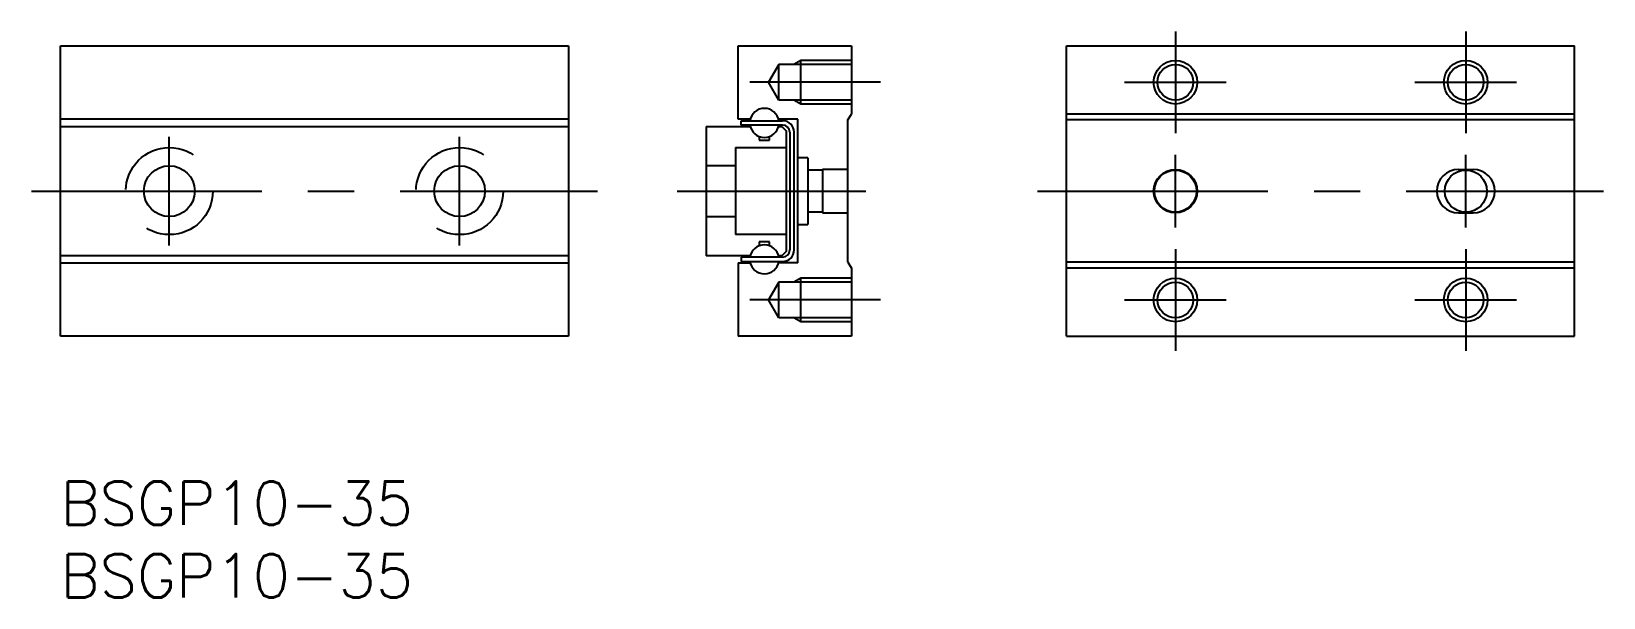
# Model space of a CAD drawing. Extents: x -2 to 106, y -8 to 31.
import ezdxf

# ---------------------------------------------------------------- set-up
doc = ezdxf.new("R2010")
doc.units = 0
doc.header["$LTSCALE"] = 0.5
doc.linetypes.add('CENTER', pattern=[50.8, 31.75, -6.35, 6.35, -6.35])
doc.linetypes.add('DASHED', pattern=[19.05, 12.7, -6.35])
for name, color, linetype in [('MSM_CENTER', 1, 'CENTER'), ('MSM_CONTINUOUS', 7, 'CONTINUOUS'), ('MSM_DASHED', 4, 'DASHED'), ('MSM_NARROW', 5, 'CONTINUOUS'), ('MSM_PART_NUMBER', 7, 'CONTINUOUS')]:
    doc.layers.add(name, color=color, linetype=linetype)
doc.styles.get("Standard").update_dxf_attribs({"font": 'txt.shx', "height": 3, "bigfont": 'bigfont.shx'})

# ---------------------------------------------------------------- blocks, each defined once
blk = doc.blocks.new('*U2')
at = {"layer": 'MSM_PART_NUMBER'}
blk.add_text('BSGP10-35', height=3, dxfattribs=at).set_placement((0, -3))
blk = doc.blocks.new('*U3')
at = {"layer": 'MSM_PART_NUMBER'}
blk.add_text('BSGP10-35', height=3, dxfattribs=at).set_placement((0, -8))

msp = doc.modelspace()

# ---------------------------------------------------------------- linework, layer by layer
at = {"layer": 'MSM_CENTER'}
for p, q in [((76.82, 31), (76.82, 24)), ((96.82, 31), (96.82, 24)), ((56.5, 27.5), (47.5, 27.5)), ((73.32, 27.5), (80.32, 27.5)), ((93.32, 27.5), (100.32, 27.5)), ((7.5, 16.25), (7.5, 23.75)), ((27.5, 16.25), (27.5, 23.75)), ((76.82, 17.5), (76.82, 22.5)), ((96.83, 17.5), (96.83, 22.5)), ((-2, 20), (37, 20)), ((42.5, 20), (55.5, 20)), ((67.32, 20), (106.32, 20)), ((76.82, 16), (76.82, 9)), ((96.82, 16), (96.82, 9)), ((56.5, 12.5), (47.5, 12.5)), ((73.32, 12.5), (80.32, 12.5)), ((93.32, 12.5), (100.32, 12.5))]:
    msp.add_line(p, q, dxfattribs=at)
at = {"layer": 'MSM_CONTINUOUS'}
for p, q in [((0, 30), (35, 30)), ((0, 10), (0, 30)), ((35, 30), (35, 10)), ((46.7, 30), (54.5, 30)), ((46.7, 24.95), (46.7, 30)), ((54.5, 30), (54.5, 25.3)), ((69.32, 30), (104.32, 30)), ((69.32, 10), (69.32, 30)), ((104.32, 10), (104.32, 30)), ((35, 24.95), (0, 24.95)), ((47.53, 24.95), (46.7, 24.95)), ((50.8, 24.95), (49.47, 24.95)), ((50.8, 15.05), (50.8, 24.95)), ((54.25, 24.9), (54.5, 25.3)), ((104.32, 25.3), (69.32, 25.3)), ((0, 24.45), (35, 24.45)), ((44.5, 24.45), (47.53, 24.45)), ((44.5, 24.45), (44.5, 15.55)), ((46.9, 24.85), (49.75, 24.85)), ((46.9, 24.55), (46.9, 24.85)), ((49.75, 24.55), (46.9, 24.55)), ((49.47, 24.45), (49.7, 24.45)), ((49.7, 24.45), (50, 24.15)), ((50, 24.15), (50, 15.85)), ((50.25, 24.05), (50.25, 15.95)), ((50.55, 15.95), (50.55, 24.05)), ((54.25, 15.1), (54.25, 24.9)), ((104.32, 24.9), (69.32, 24.9)), ((48.15, 23.76), (48.16, 23.77)), ((48.15, 23.76), (48.15, 23.51)), ((48.15, 23.51), (48.85, 23.51)), ((48.85, 23.51), (48.85, 23.76)), ((51.5, 22.3), (50.8, 22.3)), ((51.5, 22.3), (51.5, 17.7)), ((96.33, 21.5), (97.33, 21.5)), ((96.33, 18.5), (97.33, 18.5)), ((50.8, 17.7), (51.5, 17.7)), ((48.85, 16.5), (48.15, 16.5)), ((48.15, 16.5), (48.15, 16.25)), ((48.85, 16.25), (48.85, 16.5)), ((35, 15.55), (0, 15.55)), ((47.53, 15.55), (44.5, 15.55)), ((49.75, 15.45), (46.9, 15.45)), ((46.9, 15.45), (46.9, 15.15)), ((49.7, 15.55), (49.47, 15.55)), ((50, 15.85), (49.7, 15.55)), ((0, 15.05), (35, 15.05)), ((46.7, 15.05), (46.7, 10)), ((46.7, 15.05), (47.53, 15.05)), ((46.9, 15.15), (49.75, 15.15)), ((50.8, 15.05), (49.47, 15.05)), ((54.25, 15.1), (54.5, 14.7)), ((54.5, 14.7), (54.5, 10)), ((104.32, 15.1), (69.32, 15.1)), ((104.32, 14.7), (69.32, 14.7)), ((35, 10), (0, 10)), ((54.5, 10), (46.7, 10)), ((69.32, 10), (104.32, 10))]:
    msp.add_line(p, q, dxfattribs=at)
for centre, radius in [((76.82, 27.5), 1.23), ((96.82, 27.5), 1.23), ((7.5, 20), 1.75), ((27.5, 20), 1.75), ((76.82, 20), 1.5), ((76.82, 20), 1.45), ((96.83, 20), 1.45), ((76.82, 12.5), 1.23), ((96.82, 12.5), 1.23)]:
    msp.add_circle(centre, radius, dxfattribs=at)
for centre, radius, start, end in [((48.5, 24.7), 1, 8.6269, 171.3731), ((48.5, 24.7), 1, 188.6269, 351.3731), ((49.75, 24.05), 0.8, 0, 90), ((49.75, 24.05), 0.5, 0, 90), ((96.33, 20), 1.5, 90, 270), ((97.33, 20), 1.5, 270, 90), ((48.5, 15.3), 1, 8.6269, 171.3731), ((49.75, 15.95), 0.8, 270, 0), ((49.75, 15.95), 0.5, 270, 0), ((48.5, 15.3), 1, 188.6269, 351.3731)]:
    msp.add_arc(centre, radius, start, end, dxfattribs=at)
at = {"layer": 'MSM_DASHED'}
for p, q in [((49.5, 28.73), (48.79, 27.5)), ((54.5, 28.73), (49.5, 28.73)), ((49.5, 26.27), (49.5, 28.73)), ((51, 29), (50.53, 28.73)), ((54.5, 29), (51, 29)), ((51, 26), (51, 29)), ((49.5, 26.27), (48.79, 27.5)), ((54.5, 26.27), (49.5, 26.27)), ((51, 26), (50.53, 26.27)), ((54.5, 26), (51, 26)), ((46.5, 23), (46.5, 17)), ((46.5, 23), (50, 23)), ((46.5, 21.75), (44.5, 21.75)), ((52.5, 21.45), (51.5, 21.45)), ((54.25, 21.5), (52.5, 21.5)), ((52.5, 21.5), (52.5, 18.5)), ((52.5, 18.55), (51.5, 18.55)), ((52.5, 18.5), (54.25, 18.5)), ((44.5, 18.25), (46.5, 18.25)), ((50, 17), (46.5, 17)), ((49.5, 13.73), (48.79, 12.5)), ((54.5, 13.73), (49.5, 13.73)), ((49.5, 11.27), (49.5, 13.73)), ((51, 14), (50.53, 13.73)), ((54.5, 14), (51, 14)), ((51, 11), (51, 14)), ((49.5, 11.27), (48.79, 12.5)), ((54.5, 11.27), (49.5, 11.27)), ((51, 11), (50.53, 11.27)), ((54.5, 11), (51, 11))]:
    msp.add_line(p, q, dxfattribs=at)
for centre in [(7.5, 20), (27.5, 20)]:
    msp.add_circle(centre, 3, dxfattribs=at)
at = {"layer": 'MSM_NARROW'}
for centre in [(76.82, 27.5), (96.82, 27.5), (76.82, 12.5), (96.82, 12.5)]:
    msp.add_circle(centre, 1.5, dxfattribs=at)

# ---------------------------------------------------------------- block references
at = {"layer": 'MSM_CONTINUOUS'}
for name in ['*U2', '*U3']:
    msp.add_blockref(name, (0, 0), dxfattribs=at)

doc.saveas('drawing.dxf')
